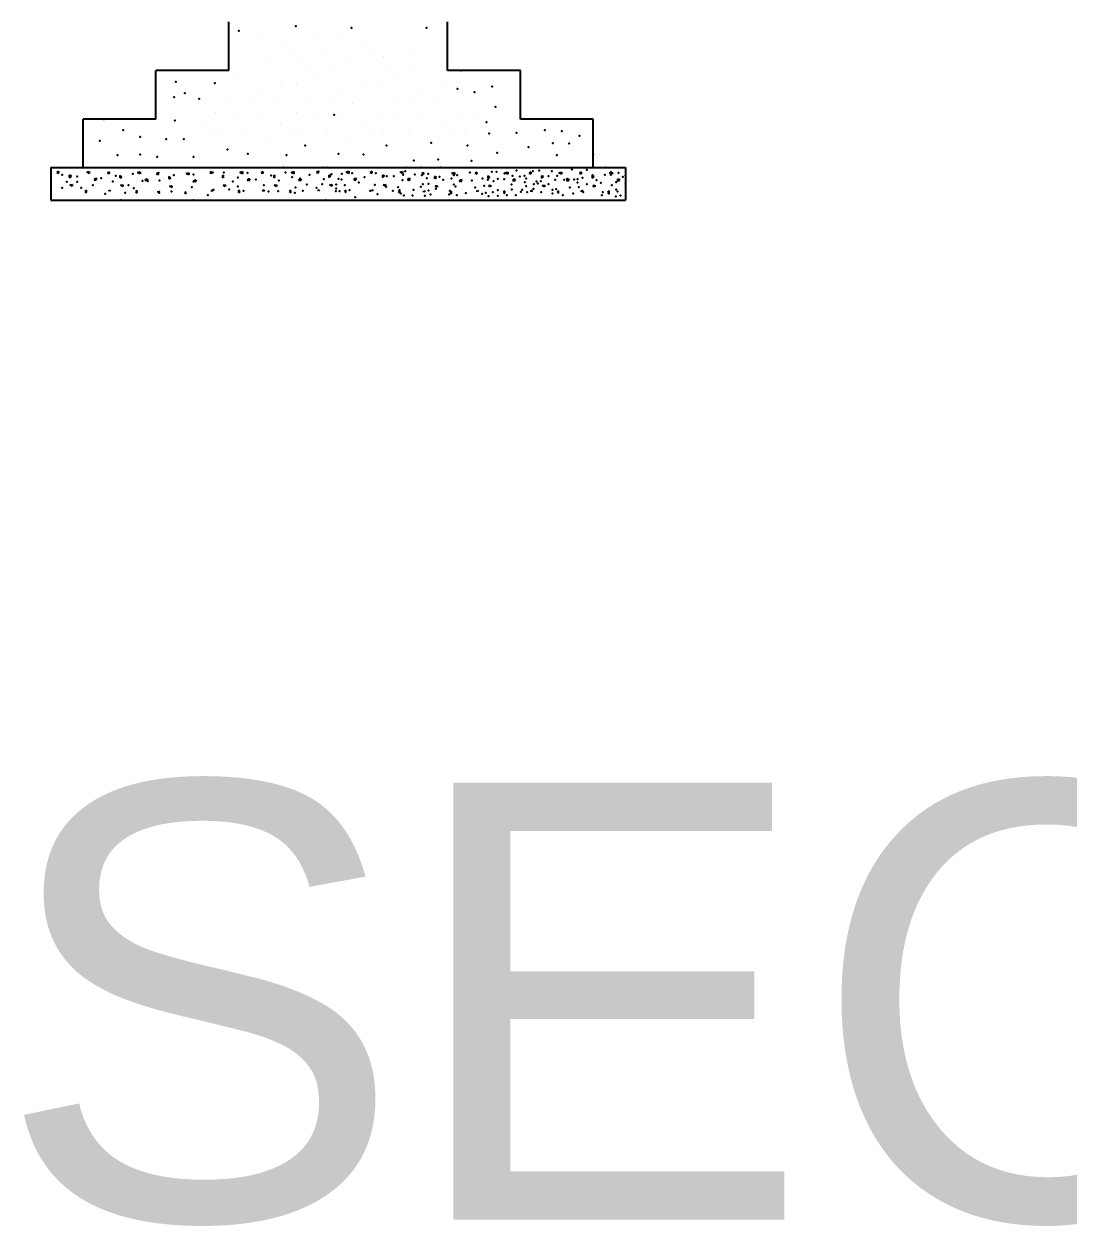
# Model space of a CAD drawing. Header units: inches. Extents: x 140261 to 278399, y 61833 to 125561.
# Drawn here: x 141295.3 to 141424.3, y 63242.2 to 63390.6 of the extents above; entities that cross this region are included whole.
import ezdxf

# ---------------------------------------------------------------- set-up
doc = ezdxf.new("R2010")
doc.units = ezdxf.units.IN
doc.layers.add('PDF_0', color=7, linetype='Continuous')
doc.styles.get("Standard").update_dxf_attribs({"font": 'arial.ttf'})

msp = doc.modelspace()

# ---------------------------------------------------------------- linework, layer by layer
for p, q in [((141320.56, 63384.88), (141320.56, 63390.88)), ((141347.56, 63384.88), (141347.56, 63390.88)), ((141311.56, 63378.88), (141311.56, 63384.88)), ((141320.56, 63384.88), (141311.56, 63384.88)), ((141356.56, 63384.88), (141347.56, 63384.88)), ((141356.56, 63378.88), (141356.56, 63384.88)), ((141302.56, 63372.88), (141302.56, 63378.88)), ((141311.56, 63378.88), (141302.56, 63378.88)), ((141365.56, 63378.88), (141356.56, 63378.88)), ((141365.56, 63372.88), (141365.56, 63378.88)), ((141298.56, 63372.88), (141298.56, 63368.88)), ((141298.56, 63372.88), (141369.56, 63372.88)), ((141299.57, 63372.39), (141299.32, 63372.28)), ((141299.32, 63372.28), (141299.57, 63372.21)), ((141299.57, 63372.21), (141299.57, 63372.39)), ((141300.86, 63371.94), (141300.86, 63371.67)), ((141301.11, 63371.81), (141300.86, 63371.94)), ((141300.86, 63371.67), (141301.11, 63371.81)), ((141303.01, 63372.32), (141303.33, 63372.42)), ((141303.33, 63372.15), (141303.01, 63372.32)), ((141303.33, 63372.42), (141303.33, 63372.15)), ((141305.82, 63372.34), (141305.58, 63372.23)), ((141305.58, 63372.23), (141305.82, 63372.16)), ((141305.82, 63372.16), (141305.82, 63372.34)), ((141307.11, 63371.89), (141307.11, 63371.62)), ((141307.36, 63371.76), (141307.11, 63371.89)), ((141307.11, 63371.62), (141307.36, 63371.76)), ((141309.26, 63372.27), (141309.59, 63372.37)), ((141309.59, 63372.1), (141309.26, 63372.27)), ((141309.59, 63372.37), (141309.59, 63372.1)), ((141311.86, 63372.22), (141311.62, 63372.11)), ((141311.62, 63372.11), (141311.86, 63372.04)), ((141311.86, 63372.04), (141311.86, 63372.22)), ((141313.15, 63371.77), (141313.15, 63371.5)), ((141313.4, 63371.64), (141313.15, 63371.77)), ((141313.15, 63371.5), (141313.4, 63371.64)), ((141315.3, 63372.15), (141315.63, 63372.25)), ((141315.63, 63371.98), (141315.3, 63372.15)), ((141315.63, 63372.25), (141315.63, 63371.98)), ((141318.47, 63372.36), (141318.22, 63372.25)), ((141318.22, 63372.25), (141318.47, 63372.18)), ((141318.47, 63372.18), (141318.47, 63372.36)), ((141319.76, 63371.91), (141319.76, 63371.64)), ((141320, 63371.78), (141319.76, 63371.91)), ((141319.76, 63371.64), (141320, 63371.78)), ((141321.91, 63372.29), (141322.23, 63372.39)), ((141322.23, 63372.12), (141321.91, 63372.29)), ((141322.23, 63372.39), (141322.23, 63372.12)), ((141324.81, 63372.36), (141324.56, 63372.25)), ((141324.56, 63372.25), (141324.81, 63372.18)), ((141324.81, 63372.18), (141324.81, 63372.36)), ((141326.1, 63371.91), (141326.1, 63371.64)), ((141326.34, 63371.78), (141326.1, 63371.91)), ((141326.1, 63371.64), (141326.34, 63371.78)), ((141328.24, 63372.29), (141328.57, 63372.39)), ((141328.57, 63372.12), (141328.24, 63372.29)), ((141328.57, 63372.39), (141328.57, 63372.12)), ((141331.63, 63372.4), (141331.38, 63372.29)), ((141331.38, 63372.29), (141331.63, 63372.22)), ((141331.63, 63372.22), (141331.63, 63372.4)), ((141332.92, 63371.94), (141332.92, 63371.68)), ((141333.16, 63371.82), (141332.92, 63371.94)), ((141332.92, 63371.68), (141333.16, 63371.82)), ((141335.06, 63372.33), (141335.39, 63372.43)), ((141335.39, 63372.16), (141335.06, 63372.33)), ((141335.39, 63372.43), (141335.39, 63372.16)), ((141338.26, 63372.39), (141338.01, 63372.28)), ((141338.01, 63372.28), (141338.26, 63372.21)), ((141338.26, 63372.21), (141338.26, 63372.39)), ((141339.55, 63371.94), (141339.55, 63371.67)), ((141339.79, 63371.81), (141339.55, 63371.94)), ((141339.55, 63371.67), (141339.79, 63371.81)), ((141341.7, 63372.32), (141342.02, 63372.42)), ((141342.02, 63372.15), (141341.7, 63372.32)), ((141342.02, 63372.42), (141342.02, 63372.15)), ((141344.65, 63372.25), (141344.41, 63372.14)), ((141344.41, 63372.14), (141344.65, 63372.07)), ((141344.65, 63372.07), (141344.65, 63372.25)), ((141345.94, 63371.8), (141345.94, 63371.53)), ((141346.19, 63371.67), (141345.94, 63371.8)), ((141345.94, 63371.53), (141346.19, 63371.67)), ((141348.09, 63372.18), (141348.42, 63372.28)), ((141348.42, 63372.02), (141348.09, 63372.18)), ((141348.42, 63372.28), (141348.42, 63372.02)), ((141351.24, 63372.3), (141350.99, 63372.19)), ((141350.99, 63372.19), (141351.24, 63372.12)), ((141351.24, 63372.12), (141351.24, 63372.3)), ((141352.53, 63371.85), (141352.53, 63371.58)), ((141352.77, 63371.72), (141352.53, 63371.85)), ((141352.53, 63371.58), (141352.77, 63371.72)), ((141354.67, 63372.23), (141355, 63372.33)), ((141355, 63372.07), (141354.67, 63372.23)), ((141355, 63372.33), (141355, 63372.07)), ((141357.9, 63372.31), (141357.65, 63372.2)), ((141357.65, 63372.2), (141357.9, 63372.13)), ((141357.9, 63372.13), (141357.9, 63372.31)), ((141359.19, 63371.86), (141359.19, 63371.59)), ((141359.43, 63371.73), (141359.19, 63371.86)), ((141359.19, 63371.59), (141359.43, 63371.73)), ((141361.33, 63372.24), (141361.66, 63372.34)), ((141361.66, 63372.08), (141361.33, 63372.24)), ((141361.66, 63372.34), (141361.66, 63372.08)), ((141364.13, 63372.31), (141363.88, 63372.2)), ((141363.88, 63372.2), (141364.13, 63372.13)), ((141364.13, 63372.13), (141364.13, 63372.31)), ((141365.42, 63371.86), (141365.42, 63371.59)), ((141365.66, 63371.73), (141365.42, 63371.86)), ((141365.42, 63371.59), (141365.66, 63371.73)), ((141367.56, 63372.24), (141367.89, 63372.34)), ((141367.89, 63372.08), (141367.56, 63372.24)), ((141367.89, 63372.34), (141367.89, 63372.08)), ((141369.56, 63372.88), (141369.56, 63368.88)), ((141300.94, 63370.76), (141301.21, 63370.79)), ((141301.21, 63370.6), (141300.94, 63370.76)), ((141301.21, 63370.79), (141301.21, 63370.6)), ((141304.01, 63371.52), (141304.25, 63371.53)), ((141304.07, 63371.24), (141304.01, 63371.52)), ((141304.25, 63371.53), (141304.07, 63371.24)), ((141307.19, 63370.71), (141307.46, 63370.74)), ((141307.46, 63370.55), (141307.19, 63370.71)), ((141307.46, 63370.74), (141307.46, 63370.55)), ((141310.27, 63371.47), (141310.5, 63371.48)), ((141310.33, 63371.19), (141310.27, 63371.47)), ((141310.5, 63371.48), (141310.33, 63371.19)), ((141313.23, 63370.59), (141313.5, 63370.62)), ((141313.5, 63370.43), (141313.23, 63370.59)), ((141313.5, 63370.62), (141313.5, 63370.43)), ((141316.31, 63371.35), (141316.54, 63371.36)), ((141316.37, 63371.07), (141316.31, 63371.35)), ((141316.54, 63371.36), (141316.37, 63371.07)), ((141318.61, 63370.13), (141318.46, 63369.95)), ((141319.84, 63370.73), (141320.1, 63370.76)), ((141320.1, 63370.57), (141319.84, 63370.73)), ((141320.1, 63370.76), (141320.1, 63370.57)), ((141322.91, 63371.49), (141323.15, 63371.5)), ((141322.97, 63371.21), (141322.91, 63371.49)), ((141323.15, 63371.5), (141322.97, 63371.21)), ((141324.94, 63370.13), (141324.8, 63369.95)), ((141326.17, 63370.73), (141326.44, 63370.76)), ((141326.44, 63370.57), (141326.17, 63370.73)), ((141326.44, 63370.76), (141326.44, 63370.57)), ((141329.25, 63371.49), (141329.48, 63371.5)), ((141329.31, 63371.21), (141329.25, 63371.49)), ((141329.48, 63371.5), (141329.31, 63371.21)), ((141331.62, 63369.99), (141331.61, 63370.15)), ((141331.76, 63370.16), (141331.62, 63369.99)), ((141333, 63370.76), (141333.26, 63370.79)), ((141333.26, 63370.61), (141333, 63370.76)), ((141333.26, 63370.79), (141333.26, 63370.61)), ((141336.07, 63371.53), (141336.31, 63371.54)), ((141336.13, 63371.25), (141336.07, 63371.53)), ((141336.31, 63371.54), (141336.13, 63371.25)), ((141338.25, 63369.98), (141338.24, 63370.15)), ((141338.4, 63370.16), (141338.25, 63369.98)), ((141339.63, 63370.76), (141339.89, 63370.79)), ((141339.89, 63370.6), (141339.63, 63370.76)), ((141339.89, 63370.79), (141339.89, 63370.6)), ((141342.7, 63371.52), (141342.94, 63371.53)), ((141342.76, 63371.24), (141342.7, 63371.52)), ((141342.94, 63371.53), (141342.76, 63371.24)), ((141346.02, 63370.62), (141346.29, 63370.65)), ((141346.29, 63370.46), (141346.02, 63370.62)), ((141346.29, 63370.65), (141346.29, 63370.46)), ((141349.09, 63371.39), (141349.33, 63371.4)), ((141349.15, 63371.1), (141349.09, 63371.39)), ((141349.33, 63371.4), (141349.15, 63371.1)), ((141352.61, 63370.67), (141352.87, 63370.7)), ((141352.87, 63370.51), (141352.61, 63370.67)), ((141352.87, 63370.7), (141352.87, 63370.51)), ((141355.68, 63371.44), (141355.91, 63371.45)), ((141355.74, 63371.15), (141355.68, 63371.44)), ((141355.91, 63371.45), (141355.74, 63371.15)), ((141359.27, 63370.68), (141359.53, 63370.71)), ((141359.53, 63370.52), (141359.27, 63370.68)), ((141359.53, 63370.71), (141359.53, 63370.52)), ((141362.34, 63371.45), (141362.58, 63371.46)), ((141362.4, 63371.16), (141362.34, 63371.45)), ((141362.58, 63371.46), (141362.4, 63371.16)), ((141365.49, 63370.68), (141365.76, 63370.71)), ((141365.76, 63370.52), (141365.49, 63370.68)), ((141365.76, 63370.71), (141365.76, 63370.52)), ((141368.57, 63371.45), (141368.8, 63371.46)), ((141368.63, 63371.16), (141368.57, 63371.45)), ((141368.8, 63371.46), (141368.63, 63371.16)), ((141298.56, 63368.88), (141369.56, 63368.88)), ((141302.97, 63370.08), (141302.78, 63369.95)), ((141302.78, 63369.95), (141302.97, 63369.82)), ((141302.97, 63369.82), (141302.97, 63370.08)), ((141305.81, 63369.93), (141305.8, 63370.09)), ((141305.96, 63370.11), (141305.81, 63369.93)), ((141309.22, 63370.03), (141309.04, 63369.9)), ((141309.04, 63369.9), (141309.22, 63369.77)), ((141309.22, 63369.77), (141309.22, 63370.03)), ((141311.85, 63369.81), (141311.84, 63369.98)), ((141312, 63369.99), (141311.85, 63369.81)), ((141315.26, 63369.91), (141315.08, 63369.78)), ((141315.08, 63369.78), (141315.26, 63369.65)), ((141315.26, 63369.65), (141315.26, 63369.91)), ((141318.46, 63369.95), (141318.45, 63370.12)), ((141321.87, 63370.05), (141321.68, 63369.92)), ((141321.68, 63369.92), (141321.87, 63369.79)), ((141321.87, 63369.79), (141321.87, 63370.05)), ((141324.8, 63369.95), (141324.78, 63370.12)), ((141328.2, 63370.05), (141328.02, 63369.92)), ((141328.02, 63369.92), (141328.2, 63369.79)), ((141328.2, 63369.79), (141328.2, 63370.05)), ((141335.02, 63370.08), (141334.84, 63369.96)), ((141334.84, 63369.96), (141335.02, 63369.83)), ((141335.02, 63369.83), (141335.02, 63370.08)), ((141341.66, 63370.08), (141341.47, 63369.95)), ((141341.47, 63369.95), (141341.66, 63369.82)), ((141341.66, 63369.82), (141341.66, 63370.08)), ((141344.64, 63369.84), (141344.63, 63370.01)), ((141344.79, 63370.02), (141344.64, 63369.84)), ((141348.05, 63369.94), (141347.86, 63369.81)), ((141347.86, 63369.81), (141348.05, 63369.68)), ((141348.05, 63369.68), (141348.05, 63369.94)), ((141351.23, 63369.89), (141351.22, 63370.06)), ((141351.37, 63370.07), (141351.23, 63369.89)), ((141354.63, 63369.99), (141354.45, 63369.86)), ((141354.45, 63369.86), (141354.63, 63369.73)), ((141354.63, 63369.73), (141354.63, 63369.99)), ((141357.89, 63369.9), (141357.88, 63370.07)), ((141358.03, 63370.08), (141357.89, 63369.9)), ((141361.29, 63370), (141361.11, 63369.87)), ((141361.11, 63369.87), (141361.29, 63369.74)), ((141361.29, 63369.74), (141361.29, 63370)), ((141364.12, 63369.9), (141364.1, 63370.07)), ((141364.26, 63370.08), (141364.12, 63369.9)), ((141367.52, 63370), (141367.34, 63369.87)), ((141367.34, 63369.87), (141367.52, 63369.74)), ((141367.52, 63369.74), (141367.52, 63370))]:
    msp.add_line(p, q)
for p in [(141321.79, 63389.75), (141328.84, 63390.33), (141335.69, 63390.14), (141344.97, 63390.14), (141314.01, 63383.49), (141349.19, 63384.88), (141315.11, 63382.09), (141318.81, 63383.29), (141348.79, 63382.59), (141350.89, 63382.19), (141353.09, 63382.89), (141313.81, 63381.59), (141316.91, 63381.39), (141333.58, 63379.4), (141353.49, 63380.39), (141305.12, 63378.88), (141313.91, 63378.69), (141352.39, 63378.49), (141304.62, 63376.19), (141307.51, 63377.49), (141309.61, 63376.69), (141309.61, 63376.69), (141312.81, 63376.39), (141315.01, 63376.39), (141352.69, 63377.09), (141356.09, 63377.19), (141356.09, 63377.19), (141359.58, 63377.49), (141361.68, 63377.39), (141363.88, 63376.79), (141320.41, 63375.1), (141322.91, 63374.6), (141330, 63375.6), (141334.1, 63374.6), (141340.02, 63375.6), (141340.02, 63375.6), (141345.55, 63375.94), (141350.04, 63375.6), (141353.69, 63374.7), (141357.58, 63375.4), (141357.58, 63375.4), (141360.58, 63375.9), (141362.58, 63375.88), (141306.81, 63374.4), (141309.61, 63374.5), (141311.71, 63374.2), (141311.71, 63374.2), (141316.21, 63374.2), (141327.7, 63374.4), (141337.2, 63374.5), (141343.42, 63373.76), (141346.39, 63373.87), (141350.53, 63373.71), (141361.08, 63374.4), (141365.56, 63374.5), (141299.98, 63371.98), (141301.82, 63371.78), (141306.6, 63371.86), (141308.71, 63372.1), (141311.86, 63372.22), (141313.78, 63371.94), (141316.21, 63372.02), (141318.6, 63372.26), (141319.96, 63372.26), (141321.67, 63371.66), (141322.87, 63372.22), (141325.78, 63371.9), (141327.3, 63372.88), (141327.57, 63372.3), (141328.37, 63371.7), (141330.5, 63372), (141331.63, 63372.4), (141332.2, 63372.88), (141332.7, 63372.88), (141333.23, 63372.07), (141334.5, 63372.12), (141335.78, 63372.2), (141337.33, 63371.72), (141337.33, 63371.72), (141338.7, 63372.2), (141340.05, 63371.82), (141340.93, 63371.82), (141342.08, 63372), (141342.35, 63372.45), (141342.45, 63372.88), (141343.53, 63372.02), (141344.33, 63372.88), (141344.4, 63371.97), (141345.18, 63372.1), (141346.58, 63371.75), (141346.69, 63372.88), (141348.33, 63371.95), (141348.76, 63371.93), (141350.3, 63372.29), (141353.03, 63372.35), (141353.61, 63372.35), (141354.61, 63372.15), (141355.59, 63371.88), (141356.07, 63372.52), (141356.49, 63371.77), (141357.07, 63371.85), (141358.08, 63372.46), (141358.88, 63372.52), (141360.04, 63371.83), (141360.46, 63372.43), (141361.09, 63371.88), (141362.91, 63372.65), (141364.24, 63371.61), (141364.77, 63372.59), (141365.47, 63371.97), (141367.01, 63372.01), (141367.13, 63372.88), (141367.75, 63372.34), (141367.75, 63371.98), (141368.69, 63372.24), (141369.23, 63371.76), (141369.56, 63371.91), (141369.56, 63371.91), (141299.98, 63370.39), (141300.54, 63371.11), (141301.82, 63371.11), (141302.33, 63370.39), (141303.77, 63370.71), (141304.81, 63371.58), (141306.24, 63371.15), (141308.16, 63370.71), (141308.16, 63370.71), (141308.83, 63370.35), (141309.91, 63371.26), (141310.55, 63371.23), (141311.98, 63371.3), (141316.01, 63370.47), (141316.21, 63371.15), (141316.21, 63371.15), (141318.68, 63370.15), (141320.6, 63370.19), (141321.07, 63371.15), (141321.67, 63370.55), (141323.88, 63371.4), (141324.9, 63370.71), (141326.74, 63371.3), (141328.81, 63370.43), (141329.37, 63371.54), (141330.2, 63370.79), (141331.4, 63370.37), (141332.08, 63370.82), (141332.3, 63371.47), (141333.83, 63370.8), (141333.83, 63370.3), (141334.1, 63371.5), (141334.48, 63371.41), (141334.9, 63370.72), (141336.6, 63371.05), (141338.58, 63370.75), (141340, 63370.52), (141341.45, 63370.47), (141342, 63371.35), (141342.83, 63371.35), (141343.38, 63370.15), (141343.38, 63370.15), (141344.25, 63370.52), (141344.51, 63370.85), (141345, 63371.6), (141345.23, 63370.87), (141346.13, 63370.25), (141347.02, 63371.38), (141348.05, 63371.52), (141348.33, 63370.8), (141348.56, 63370.55), (141350.56, 63371.3), (141350.96, 63370.44), (141351.88, 63371.52), (141352.1, 63370.62), (141352.56, 63371.39), (141353.23, 63371.19), (141353.79, 63371.49), (141354.58, 63371.46), (141355.48, 63370.8), (141355.52, 63370.19), (141356.77, 63370.14), (141357.12, 63371.07), (141357.26, 63370.61), (141357.28, 63371.52), (141358.19, 63370.27), (141358.22, 63370.83), (141358.56, 63371.18), (141358.71, 63370.93), (141359.07, 63371.21), (141360.04, 63370.83), (141360.54, 63370.13), (141360.87, 63371.36), (141360.99, 63370.24), (141361.97, 63371.38), (141362.34, 63371.51), (141362.67, 63370.44), (141363.22, 63371.41), (141363.6, 63371.47), (141363.63, 63371.05), (141363.77, 63370.47), (141364.77, 63370.82), (141365.64, 63370.55), (141365.95, 63371.32), (141366.51, 63370.99), (141367.86, 63370.71), (141368.38, 63371.08), (141368.38, 63370.2), (141369.56, 63370.88), (141369.56, 63370.88), (141305.29, 63369.63), (141307.24, 63368.88), (141307.76, 63369.79), (141311.94, 63369.79), (141313.46, 63369.95), (141316.21, 63368.88), (141317.96, 63369.47), (141322.35, 63370.03), (141325.46, 63369.95), (141326.65, 63369.97), (141328.7, 63369.75), (141329.7, 63370), (141332.54, 63368.88), (141332.54, 63368.88), (141333.78, 63369.97), (141334.23, 63369.97), (141335.48, 63370.1), (141336.15, 63369.22), (141338.03, 63370.02), (141338.9, 63369.62), (141340.8, 63370.02), (141341.65, 63370.1), (141341.78, 63369.67), (141342.15, 63369.44), (141343.26, 63369.42), (141344.75, 63369.4), (141345.23, 63370.05), (141345.47, 63369.56), (141347.77, 63369.58), (141347.83, 63370), (141348.7, 63369.48), (141349.84, 63369.72), (141351.85, 63369.66), (141352.29, 63369.77), (141352.63, 63369.34), (141353.18, 63369.84), (141353.76, 63370.09), (141353.79, 63369.39), (141354.91, 63369.48), (141356.02, 63369.48), (141356.62, 63369.91), (141357.39, 63369.84), (141359.11, 63369.86), (141360.54, 63369.67), (141361.81, 63369.5), (141363.1, 63369.69), (141364.32, 63369.84), (141366.64, 63369.48), (141366.75, 63369.86), (141366.75, 63369.86), (141367.49, 63369.7), (141368.35, 63369.31), (141368.55, 63369.92), (141368.94, 63369.44)]:
    msp.add_point(p)
at = {"layer": 'PDF_0', "lineweight": 25}
for points in [[(141328.96, 63389.77), (141328.96, 63389.77)], [(141324.12, 63389.07), (141324.12, 63389.07)], [(141326.89, 63388.38), (141326.89, 63388.38)], [(141331.03, 63389.07), (141331.03, 63389.07)], [(141334.14, 63389.07), (141334.14, 63389.07)], [(141336.91, 63388.38), (141336.91, 63388.38)], [(141328.27, 63387), (141328.27, 63387)], [(141329.65, 63386.65), (141329.65, 63386.65)], [(141332.76, 63387), (141332.76, 63387)], [(141338.29, 63387), (141338.29, 63387)], [(141339.67, 63386.65), (141339.67, 63386.65)], [(141342.78, 63387), (141342.78, 63387)], [(141325.5, 63385.96), (141325.5, 63385.96)], [(141330, 63385.62), (141330, 63385.62)], [(141333.11, 63385.27), (141333.11, 63385.27)], [(141335.53, 63385.96), (141335.53, 63385.96)], [(141340.02, 63385.62), (141340.02, 63385.62)], [(141343.13, 63385.27), (141343.13, 63385.27)], [(141321.36, 63383.89), (141321.36, 63383.89)], [(141326.89, 63383.54), (141326.89, 63383.54)], [(141331.38, 63383.89), (141331.38, 63383.89)], [(141336.91, 63383.54), (141336.91, 63383.54)], [(141341.4, 63383.89), (141341.4, 63383.89)], [(141346.93, 63383.54), (141346.93, 63383.54)], [(141324.12, 63382.51), (141324.12, 63382.51)], [(141328.96, 63383.2), (141328.96, 63383.2)], [(141334.14, 63382.51), (141334.14, 63382.51)], [(141338.98, 63383.2), (141338.98, 63383.2)], [(141344.17, 63382.51), (141344.17, 63382.51)], [(141320.66, 63381.47), (141320.66, 63381.47)], [(141323.08, 63380.78), (141323.08, 63380.78)], [(141326.19, 63380.78), (141326.19, 63380.78)], [(141330.69, 63381.47), (141330.69, 63381.47)], [(141333.11, 63380.78), (141333.11, 63380.78)], [(141335.87, 63380.78), (141335.87, 63380.78)], [(141340.71, 63381.47), (141340.71, 63381.47)], [(141343.13, 63380.78), (141343.13, 63380.78)], [(141345.89, 63380.78), (141345.89, 63380.78)], [(141318.94, 63379.74), (141318.94, 63379.74)], [(141321.01, 63379.05), (141321.01, 63379.05)], [(141324.12, 63379.05), (141324.12, 63379.05)], [(141328.96, 63379.74), (141328.96, 63379.74)], [(141331.03, 63379.05), (141331.03, 63379.05)], [(141334.14, 63379.05), (141334.14, 63379.05)], [(141338.98, 63379.74), (141338.98, 63379.74)], [(141341.06, 63379.05), (141341.06, 63379.05)], [(141344.17, 63379.05), (141344.17, 63379.05)], [(141349, 63379.74), (141349, 63379.74)], [(141351.08, 63379.05), (141351.08, 63379.05)], [(141317.21, 63378.36), (141317.21, 63378.36)], [(141326.89, 63378.36), (141326.89, 63378.36)], [(141336.91, 63378.36), (141336.91, 63378.36)], [(141346.93, 63378.36), (141346.93, 63378.36)], [(141318.59, 63376.98), (141318.59, 63376.98)], [(141319.63, 63376.98), (141319.63, 63376.98)], [(141322.74, 63376.98), (141322.74, 63376.98)], [(141328.27, 63376.98), (141328.27, 63376.98)], [(141329.65, 63376.98), (141329.65, 63376.98)], [(141332.76, 63376.98), (141332.76, 63376.98)], [(141338.29, 63376.98), (141338.29, 63376.98)], [(141339.67, 63376.98), (141339.67, 63376.98)], [(141342.78, 63376.98), (141342.78, 63376.98)], [(141348.31, 63376.98), (141348.31, 63376.98)], [(141349.7, 63376.98), (141349.7, 63376.98)], [(141325.5, 63375.94), (141325.5, 63375.94)], [(141330, 63375.6), (141330, 63375.6)], [(141335.53, 63375.94), (141335.53, 63375.94)], [(141340.02, 63375.6), (141340.02, 63375.6)], [(141345.55, 63375.94), (141345.55, 63375.94)], [(141350.04, 63375.6), (141350.04, 63375.6)]]:
    msp.add_lwpolyline(points, dxfattribs=at)

# ---------------------------------------------------------------- texts
at = {"insert": (141291.84, 63296.96), "char_height": 53.963, "attachment_point": 1}
msp.add_mtext_dynamic_manual_height_columns('SECTION', width=7598.2284, gutter_width=269.82, heights=[0], dxfattribs=at)

doc.saveas('drawing.dxf')
